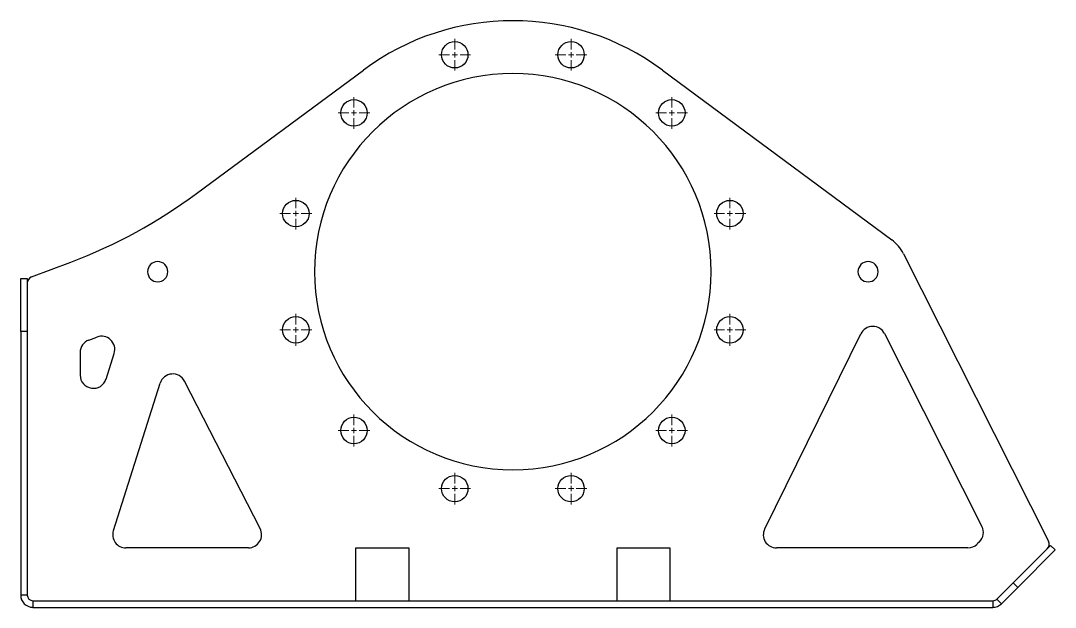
# Model space of a CAD drawing. Header units: inches. Extents: x 0.9 to 37.1, y -8.4 to 11.7.
# Drawn here: x 23.338 to 25.238, y -6.846 to -5.768 of the extents above; entities that cross this region are included whole.
import ezdxf

# ---------------------------------------------------------------- set-up
doc = ezdxf.new("R2010")
doc.units = ezdxf.units.IN
doc.header["$MEASUREMENT"] = 0

# ---------------------------------------------------------------- blocks, each defined once
blk = doc.blocks.new('SW_CENTERMARKSYMBOL_12')
at = {"color": 0, "linetype": 'Continuous', "lineweight": 18}
for p, q in [((0, 0.254), (0, 0.762)), ((-0.254, 0), (-0.762, 0)), ((0, 0), (-0.127, 0)), ((0, 0), (0, 0.127)), ((0, 0), (0, -0.127)), ((0, 0), (0.127, 0)), ((0.254, 0), (0.762, 0)), ((0, -0.254), (0, -0.762))]:
    blk.add_line(p, q, dxfattribs=at)
blk = doc.blocks.new('SW_CENTERMARKSYMBOL_13')
at = {"color": 0, "linetype": 'Continuous', "lineweight": 18}
for p, q in [((0, 0.254), (0, 0.762)), ((-0.254, 0), (-0.762, 0)), ((0, 0), (-0.127, 0)), ((0, 0), (0, 0.127)), ((0, 0), (0, -0.127)), ((0, 0), (0.127, 0)), ((0.254, 0), (0.762, 0)), ((0, -0.254), (0, -0.762))]:
    blk.add_line(p, q, dxfattribs=at)
blk = doc.blocks.new('SW_CENTERMARKSYMBOL_14')
at = {"color": 0, "linetype": 'Continuous', "lineweight": 18}
for p, q in [((0, 0.254), (0, 0.762)), ((-0.254, 0), (-0.762, 0)), ((0, 0), (-0.127, 0)), ((0, 0), (0, 0.127)), ((0, 0), (0, -0.127)), ((0, 0), (0.127, 0)), ((0.254, 0), (0.762, 0)), ((0, -0.254), (0, -0.762))]:
    blk.add_line(p, q, dxfattribs=at)
blk = doc.blocks.new('SW_CENTERMARKSYMBOL_15')
at = {"color": 0, "linetype": 'Continuous', "lineweight": 18}
for p, q in [((0, 0.254), (0, 0.762)), ((-0.254, 0), (-0.762, 0)), ((0, 0), (-0.127, 0)), ((0, 0), (0, 0.127)), ((0, 0), (0, -0.127)), ((0, 0), (0.127, 0)), ((0.254, 0), (0.762, 0)), ((0, -0.254), (0, -0.762))]:
    blk.add_line(p, q, dxfattribs=at)
blk = doc.blocks.new('SW_CENTERMARKSYMBOL_16')
at = {"color": 0, "linetype": 'Continuous', "lineweight": 18}
for p, q in [((0, 0.254), (0, 0.762)), ((-0.254, 0), (-0.762, 0)), ((0, 0), (-0.127, 0)), ((0, 0), (0, 0.127)), ((0, 0), (0, -0.127)), ((0, 0), (0.127, 0)), ((0.254, 0), (0.762, 0)), ((0, -0.254), (0, -0.762))]:
    blk.add_line(p, q, dxfattribs=at)
blk = doc.blocks.new('SW_CENTERMARKSYMBOL_17')
at = {"color": 0, "linetype": 'Continuous', "lineweight": 18}
for p, q in [((0, 0.254), (0, 0.762)), ((-0.254, 0), (-0.762, 0)), ((0, 0), (-0.127, 0)), ((0, 0), (0, 0.127)), ((0, 0), (0, -0.127)), ((0, 0), (0.127, 0)), ((0.254, 0), (0.762, 0)), ((0, -0.254), (0, -0.762))]:
    blk.add_line(p, q, dxfattribs=at)
blk = doc.blocks.new('SW_CENTERMARKSYMBOL_18')
at = {"color": 0, "linetype": 'Continuous', "lineweight": 18}
for p, q in [((0, 0.254), (0, 0.762)), ((-0.254, 0), (-0.762, 0)), ((0, 0), (-0.127, 0)), ((0, 0), (0, 0.127)), ((0, 0), (0, -0.127)), ((0, 0), (0.127, 0)), ((0.254, 0), (0.762, 0)), ((0, -0.254), (0, -0.762))]:
    blk.add_line(p, q, dxfattribs=at)
blk = doc.blocks.new('SW_CENTERMARKSYMBOL_19')
at = {"color": 0, "linetype": 'Continuous', "lineweight": 18}
for p, q in [((0, 0.254), (0, 0.762)), ((-0.254, 0), (-0.762, 0)), ((0, 0), (-0.127, 0)), ((0, 0), (0, 0.127)), ((0, 0), (0, -0.127)), ((0, 0), (0.127, 0)), ((0.254, 0), (0.762, 0)), ((0, -0.254), (0, -0.762))]:
    blk.add_line(p, q, dxfattribs=at)
blk = doc.blocks.new('SW_CENTERMARKSYMBOL_20')
at = {"color": 0, "linetype": 'Continuous', "lineweight": 18}
for p, q in [((0, 0.254), (0, 0.762)), ((-0.254, 0), (-0.762, 0)), ((0, 0), (-0.127, 0)), ((0, 0), (0, 0.127)), ((0, 0), (0, -0.127)), ((0, 0), (0.127, 0)), ((0.254, 0), (0.762, 0)), ((0, -0.254), (0, -0.762))]:
    blk.add_line(p, q, dxfattribs=at)
blk = doc.blocks.new('SW_CENTERMARKSYMBOL_21')
at = {"color": 0, "linetype": 'Continuous', "lineweight": 18}
for p, q in [((0, 0.254), (0, 0.762)), ((-0.254, 0), (-0.762, 0)), ((0, 0), (-0.127, 0)), ((0, 0), (0, 0.127)), ((0, 0), (0, -0.127)), ((0, 0), (0.127, 0)), ((0.254, 0), (0.762, 0)), ((0, -0.254), (0, -0.762))]:
    blk.add_line(p, q, dxfattribs=at)
blk = doc.blocks.new('SW_CENTERMARKSYMBOL_22')
at = {"color": 0, "linetype": 'Continuous', "lineweight": 18}
for p, q in [((0, 0.254), (0, 0.762)), ((-0.254, 0), (-0.762, 0)), ((0, 0), (-0.127, 0)), ((0, 0), (0, 0.127)), ((0, 0), (0, -0.127)), ((0, 0), (0.127, 0)), ((0.254, 0), (0.762, 0)), ((0, -0.254), (0, -0.762))]:
    blk.add_line(p, q, dxfattribs=at)
blk = doc.blocks.new('SW_CENTERMARKSYMBOL_23')
at = {"color": 0, "linetype": 'Continuous', "lineweight": 18}
for p, q in [((0, 0.254), (0, 0.762)), ((-0.254, 0), (-0.762, 0)), ((0, 0), (-0.127, 0)), ((0, 0), (0, 0.127)), ((0, 0), (0, -0.127)), ((0, 0), (0.127, 0)), ((0.254, 0), (0.762, 0)), ((0, -0.254), (0, -0.762))]:
    blk.add_line(p, q, dxfattribs=at)

msp = doc.modelspace()

# ---------------------------------------------------------------- linework, layer by layer
at = {"color": 7, "linetype": 'Continuous', "lineweight": 25}
for p, q in [((23.6612, -6.0859), (23.9674, -5.8589)), ((24.5166, -5.8589), (24.9377, -6.171)), ((23.3581, -6.2392), (23.4302, -6.2119)), ((24.9594, -6.1967), (25.2256, -6.7244)), ((23.3381, -6.2422), (23.3502, -6.2422)), ((23.3381, -6.3393), (23.3381, -6.2422)), ((23.3502, -6.2422), (23.3502, -6.3393)), ((23.3381, -6.3393), (23.3381, -6.8238)), ((23.3502, -6.3393), (23.3381, -6.3393)), ((23.3502, -6.3393), (23.3502, -6.8238)), ((24.7045, -6.7019), (24.8811, -6.3435)), ((24.9246, -6.3433), (25.1033, -6.6976)), ((23.463, -6.3552), (23.478, -6.3496)), ((23.4473, -6.3779), (23.4473, -6.4195)), ((23.4948, -6.4268), (23.5097, -6.3796)), ((23.5083, -6.7053), (23.5942, -6.4344)), ((23.7778, -6.7016), (23.639, -6.4306)), ((25.0988, -6.7257), (25.0947, -6.7298)), ((23.7562, -6.7369), (23.5314, -6.7369)), ((23.9536, -6.7369), (24.0507, -6.7369)), ((23.9536, -6.834), (23.9536, -6.7369)), ((24.0507, -6.7369), (24.0507, -6.834)), ((24.4333, -6.7369), (24.5304, -6.7369)), ((24.4333, -6.834), (24.4333, -6.7369)), ((24.5304, -6.7369), (24.5304, -6.834)), ((25.0775, -6.7369), (24.7262, -6.7369)), ((25.1609, -6.8009), (25.2296, -6.7323)), ((25.2382, -6.7408), (25.1695, -6.8095)), ((25.2296, -6.7323), (25.2382, -6.7408)), ((25.1308, -6.831), (25.1609, -6.8009)), ((25.1695, -6.8095), (25.1609, -6.8009)), ((25.1394, -6.8396), (25.1695, -6.8095)), ((23.3502, -6.8238), (23.3381, -6.8238)), ((23.3604, -6.834), (23.3604, -6.8462)), ((23.3604, -6.834), (25.1236, -6.834)), ((25.1236, -6.834), (25.1236, -6.8462)), ((25.1308, -6.831), (25.1394, -6.8396)), ((23.3604, -6.8462), (25.1236, -6.8462))]:
    msp.add_line(p, q, dxfattribs=at)
for centre in [(24.1352, -5.8309), (24.3488, -5.8309), (23.9502, -5.9377), (24.5338, -5.9377), (23.8434, -6.1227), (24.6406, -6.1227), (23.8434, -6.3363), (24.6406, -6.3363), (23.9502, -6.5213), (24.5338, -6.5213), (24.1352, -6.6281), (24.3488, -6.6281)]:
    msp.add_circle(centre, 0.0243, dxfattribs=at)
for centre, radius, start, end in [((24.242, -6.2295), 0.4612, 53.4609, 126.5391), ((24.242, -6.2295), 0.3641, 90, 180), ((24.242, -6.2295), 0.3641, 0, 90), ((23.0922, -5.318), 0.9556, 290.7115, 306.5391), ((24.8943, -6.2295), 0.0728, 26.7732, 53.4609), ((23.5897, -6.2295), 0.0186, 0, 180), ((24.8943, -6.2295), 0.0186, 0, 180), ((23.5897, -6.2295), 0.0186, 180, 0), ((24.242, -6.2295), 0.3641, 180, 270), ((24.242, -6.2295), 0.3641, 270, 0), ((24.8943, -6.2295), 0.0186, 180, 0), ((23.3624, -6.2505), 0.0121, 110.7115, 180), ((24.9029, -6.3542), 0.0243, 26.7732, 153.7646), ((23.4716, -6.3779), 0.0243, 110.7115, 180), ((23.4866, -6.3723), 0.0243, 342.406, 110.7115), ((23.4716, -6.4195), 0.0243, 180, 342.406), ((23.6174, -6.4417), 0.0243, 27.1377, 162.406), ((23.5314, -6.7127), 0.0243, 162.406, 270), ((23.7562, -6.7127), 0.0243, 270, 27.1377), ((24.7262, -6.7127), 0.0243, 153.7646, 270), ((25.0817, -6.7085), 0.0243, 315, 26.7732), ((25.2148, -6.7299), 0.0121, 315, 26.7732), ((25.0775, -6.7127), 0.0243, 270, 315), ((23.3604, -6.8238), 0.0223, 180, 270), ((23.3604, -6.8238), 0.0102, 180, 270), ((25.1236, -6.8238), 0.0102, 270, 315), ((25.1236, -6.8238), 0.0223, 270, 315)]:
    msp.add_arc(centre, radius, start, end, dxfattribs=at)

# ---------------------------------------------------------------- block references
at = {"color": 7, "linetype": 'Continuous', "lineweight": 0, "xscale": 0.03822593186367972, "yscale": 0.03822593186367972, "zscale": 0.03822593186367972}
for name, p in [('SW_CENTERMARKSYMBOL_14', (24.1352, -5.8309)), ('SW_CENTERMARKSYMBOL_15', (24.3488, -5.8309)), ('SW_CENTERMARKSYMBOL_13', (23.9502, -5.9377)), ('SW_CENTERMARKSYMBOL_16', (24.5338, -5.9377)), ('SW_CENTERMARKSYMBOL_12', (23.8434, -6.1227)), ('SW_CENTERMARKSYMBOL_17', (24.6406, -6.1227)), ('SW_CENTERMARKSYMBOL_23', (23.8434, -6.3363)), ('SW_CENTERMARKSYMBOL_18', (24.6406, -6.3363)), ('SW_CENTERMARKSYMBOL_22', (23.9502, -6.5213)), ('SW_CENTERMARKSYMBOL_19', (24.5338, -6.5213)), ('SW_CENTERMARKSYMBOL_21', (24.1352, -6.6281)), ('SW_CENTERMARKSYMBOL_20', (24.3488, -6.6281))]:
    msp.add_blockref(name, p, dxfattribs=at)

doc.saveas('drawing.dxf')
